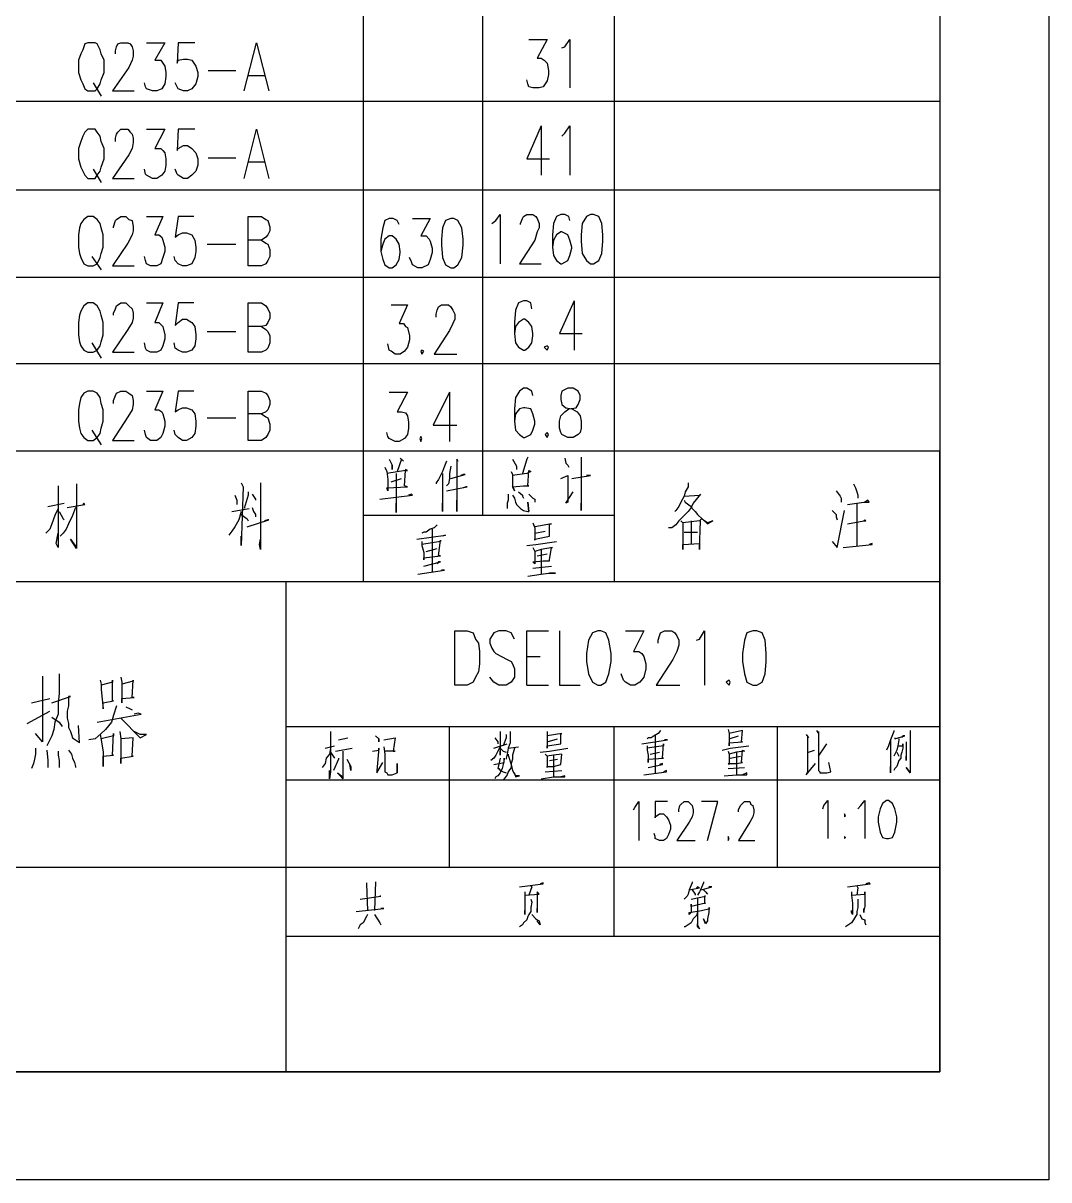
# Model space of a CAD drawing. Extents: x 0 to 400, y 0 to 283.
# Drawn here: x 336.4 to 399.8, y 0.1 to 71.5 of the extents above; entities that cross this region are included whole.
import ezdxf

# ---------------------------------------------------------------- set-up
doc = ezdxf.new("R2010")
doc.units = 0
doc.layers.get('0').update_dxf_attribs({"linetype": 'CONTINUOUS'})

msp = doc.modelspace()

# ---------------------------------------------------------------- linework, layer by layer
at = {"color": 0}
for points in [[(0.09525, 0.09525), (0.09525, 282.54325), (399.76425, 282.54325), (399.76425, 0.09525), (0.09525, 0.09525)], [(16.85925, 6.76275), (16.85925, 275.87575), (393.03325, 275.87575), (393.03325, 6.76275), (16.85925, 6.76275)], [(357.40975, 72.04075), (357.40975, 66.70675)], [(364.77575, 72.04075), (364.77575, 66.70675)], [(372.90375, 72.04075), (372.90375, 66.70675)], [(393.03325, 72.04075), (393.03325, 66.70675)], [(340.39175, 70.32625), (340.20125, 70.26275), (340.07425, 69.88175), (339.94725, 69.62775), (339.82025, 69.24675), (339.82025, 68.48475), (339.94725, 68.04025), (340.07425, 67.78625), (340.20125, 67.46875), (340.39175, 67.34175), (340.83625, 67.34175), (340.96325, 67.46875), (341.15375, 67.78625), (341.21725, 68.04025), (341.40775, 68.48475), (341.40775, 69.24675), (341.21725, 69.62775), (341.15375, 69.88175), (340.96325, 70.26275), (340.83625, 70.32625), (340.39175, 70.32625)], [(342.10625, 69.62775), (342.10625, 69.81825), (342.16975, 70.07225), (342.23325, 70.26275), (342.42375, 70.32625), (342.86825, 70.32625), (342.99525, 70.26275), (343.12225, 70.07225), (343.18575, 69.81825), (343.18575, 69.50075), (343.12225, 69.24675), (342.93175, 68.80225), (341.91575, 67.34175), (343.24925, 67.34175)], [(344.01125, 70.32625), (345.15425, 70.32625), (344.51925, 69.24675), (344.90025, 69.24675), (345.02725, 69.05625), (345.15425, 68.86575), (345.21775, 68.48475), (345.21775, 68.23075), (345.15425, 67.78625), (344.96375, 67.46875), (344.64625, 67.34175), (344.39225, 67.34175), (344.01125, 67.46875), (343.94775, 67.59575), (343.88425, 67.84975)], [(346.99575, 70.32625), (345.97975, 70.32625), (345.91625, 69.05625), (345.97975, 69.24675), (346.29725, 69.31025), (346.55125, 69.31025), (346.80525, 69.24675), (347.05925, 68.86575), (347.18625, 68.48475), (347.18625, 68.23075), (347.05925, 67.78625), (346.80525, 67.46875), (346.55125, 67.34175), (346.29725, 67.34175), (345.97975, 67.46875), (345.91625, 67.59575), (345.78925, 67.84975)], [(350.04375, 67.34175), (350.80575, 70.32625), (351.56775, 67.34175)], [(367.63325, 70.51675), (368.77625, 70.51675), (368.14125, 69.37375), (368.39525, 69.37375), (368.58575, 69.24675), (368.77625, 69.05625), (368.83975, 68.61175), (368.83975, 68.35775), (368.77625, 67.97675), (368.52225, 67.59575), (368.26825, 67.53225), (367.88725, 67.53225), (367.63325, 67.59575), (367.56975, 67.78625), (367.50625, 68.04025)], [(369.66525, 70.00875), (369.85575, 70.07225), (370.17325, 70.51675), (370.17325, 67.53225)], [(347.82125, 68.61175), (349.53575, 68.61175)], [(350.29775, 68.29425), (351.31375, 68.29425)], [(340.70925, 67.84975), (341.21725, 67.02425)], [(271.87525, 66.70675), (393.03325, 66.70675)], [(271.87525, 66.70675), (393.03325, 66.70675)], [(357.40975, 66.70675), (357.40975, 61.24575)], [(364.77575, 66.70675), (364.77575, 61.24575)], [(372.90375, 66.70675), (372.90375, 61.24575)], [(393.03325, 66.70675), (393.03325, 61.24575)], [(368.39525, 65.18275), (367.50625, 63.15075), (368.90325, 63.15075)], [(368.39525, 65.18275), (368.39525, 62.13475)], [(369.66525, 64.54775), (369.85575, 64.73825), (370.17325, 65.18275), (370.17325, 62.13475)], [(340.39175, 64.99225), (340.20125, 64.80175), (340.07425, 64.54775), (339.94725, 64.23025), (339.82025, 63.78575), (339.82025, 63.15075), (339.94725, 62.64275), (340.07425, 62.38875), (340.20125, 62.13475), (340.39175, 61.94425), (340.83625, 61.94425), (340.96325, 62.13475), (341.15375, 62.38875), (341.21725, 62.64275), (341.40775, 63.15075), (341.40775, 63.78575), (341.21725, 64.23025), (341.15375, 64.54775), (340.96325, 64.80175), (340.83625, 64.99225), (340.39175, 64.99225)], [(342.10625, 64.23025), (342.10625, 64.42075), (342.16975, 64.67475), (342.23325, 64.80175), (342.42375, 64.99225), (342.86825, 64.99225), (342.99525, 64.80175), (343.12225, 64.67475), (343.18575, 64.42075), (343.18575, 64.16675), (343.12225, 63.78575), (342.93175, 63.40475), (341.91575, 61.94425), (343.24925, 61.94425)], [(344.01125, 64.99225), (345.15425, 64.99225), (344.51925, 63.78575), (344.90025, 63.78575), (345.02725, 63.65875), (345.15425, 63.53175), (345.21775, 63.15075), (345.21775, 62.76975), (345.15425, 62.38875), (344.96375, 62.13475), (344.64625, 61.94425), (344.39225, 61.94425), (344.01125, 62.13475), (343.94775, 62.19825), (343.88425, 62.51575)], [(346.99575, 64.99225), (345.97975, 64.99225), (345.91625, 63.65875), (345.97975, 63.78575), (346.29725, 63.97625), (346.55125, 63.97625), (346.80525, 63.78575), (347.05925, 63.53175), (347.18625, 63.15075), (347.18625, 62.76975), (347.05925, 62.38875), (346.80525, 62.13475), (346.55125, 61.94425), (346.29725, 61.94425), (345.97975, 62.13475), (345.91625, 62.19825), (345.78925, 62.51575)], [(350.04375, 61.94425), (350.80575, 64.99225), (351.56775, 61.94425)], [(347.82125, 63.21425), (349.53575, 63.21425)], [(350.29775, 62.96025), (351.31375, 62.96025)], [(340.70925, 62.51575), (341.21725, 61.69025)], [(271.87525, 61.24575), (393.03325, 61.24575)], [(271.87525, 61.24575), (393.03325, 61.24575)], [(357.40975, 61.24575), (357.40975, 55.84825)], [(364.77575, 61.24575), (364.77575, 55.84825)], [(372.90375, 61.24575), (372.90375, 55.84825)], [(393.03325, 61.24575), (393.03325, 55.84825)], [(340.39175, 59.59475), (340.13775, 59.40425), (339.94725, 59.15025), (339.88375, 58.89625), (339.82025, 58.45175), (339.82025, 57.68975), (339.88375, 57.30875), (339.94725, 57.05475), (340.13775, 56.67375), (340.39175, 56.54675), (340.70925, 56.54675), (340.96325, 56.67375), (341.15375, 57.05475), (341.21725, 57.30875), (341.34425, 57.68975), (341.34425, 58.45175), (341.21725, 58.89625), (341.15375, 59.15025), (340.96325, 59.40425), (340.70925, 59.59475), (340.39175, 59.59475)], [(341.97925, 58.89625), (341.97925, 58.95975), (342.10625, 59.34075), (342.16975, 59.40425), (342.42375, 59.59475), (342.74125, 59.59475), (342.93175, 59.40425), (343.12225, 59.34075), (343.18575, 58.95975), (343.18575, 58.70575), (343.12225, 58.45175), (342.86825, 57.94375), (341.91575, 56.54675), (343.24925, 56.54675)], [(344.01125, 59.59475), (345.02725, 59.59475), (344.51925, 58.45175), (344.77325, 58.45175), (344.96375, 58.32475), (345.02725, 58.13425), (345.15425, 57.68975), (345.15425, 57.43575), (345.02725, 57.05475), (344.90025, 56.67375), (344.64625, 56.54675), (344.26525, 56.54675), (344.01125, 56.67375), (343.94775, 56.86425), (343.88425, 57.11825)], [(346.93225, 59.59475), (345.97975, 59.59475), (345.78925, 58.32475), (345.97975, 58.45175), (346.23375, 58.57875), (346.48775, 58.57875), (346.80525, 58.45175), (346.99575, 58.13425), (347.05925, 57.68975), (347.05925, 57.43575), (346.99575, 57.05475), (346.80525, 56.67375), (346.48775, 56.54675), (346.23375, 56.54675), (345.97975, 56.67375), (345.78925, 56.86425), (345.72575, 57.11825)], [(350.29775, 56.54675), (350.29775, 59.59475), (351.12325, 59.59475), (351.37725, 59.40425), (351.50425, 59.34075), (351.63125, 58.95975), (351.63125, 58.70575), (351.50425, 58.45175), (351.37725, 58.32475), (351.12325, 58.13425), (350.29775, 58.13425)], [(359.63225, 59.08675), (359.50525, 59.34075), (359.25125, 59.46775), (358.99725, 59.46775), (358.74325, 59.34075), (358.61625, 58.89625), (358.48925, 58.19775), (358.48925, 57.43575), (358.61625, 56.92775), (358.74325, 56.61025), (358.99725, 56.41975), (359.18775, 56.41975), (359.44175, 56.61025), (359.63225, 56.92775), (359.69575, 57.37225), (359.69575, 57.43575), (359.63225, 57.88025), (359.44175, 58.19775), (359.18775, 58.38825), (358.99725, 58.38825), (358.74325, 58.19775), (358.61625, 57.88025), (358.48925, 57.43575)], [(360.45775, 59.46775), (361.53725, 59.46775), (360.96575, 58.38825), (361.28325, 58.38825), (361.47375, 58.19775), (361.53725, 58.07075), (361.66425, 57.62625), (361.66425, 57.37225), (361.53725, 56.92775), (361.41025, 56.61025), (361.02925, 56.41975), (360.77525, 56.41975), (360.45775, 56.61025), (360.39425, 56.80075), (360.26725, 57.05475)], [(362.80725, 59.46775), (362.48975, 59.34075), (362.29925, 58.89625), (362.23575, 58.19775), (362.23575, 57.81675), (362.29925, 57.05475), (362.48975, 56.61025), (362.80725, 56.41975), (362.99775, 56.41975), (363.25175, 56.61025), (363.50575, 57.05475), (363.56925, 57.81675), (363.56925, 58.19775), (363.50575, 58.89625), (363.25175, 59.34075), (362.99775, 59.46775), (362.80725, 59.46775)], [(365.34725, 59.15025), (365.60125, 59.34075), (365.85525, 59.72175), (365.85525, 56.67375)], [(367.12525, 59.08675), (367.12525, 59.15025), (367.25225, 59.46775), (367.31575, 59.59475), (367.50625, 59.72175), (367.88725, 59.72175), (368.07775, 59.59475), (368.14125, 59.46775), (368.26825, 59.15025), (368.26825, 58.89625), (368.14125, 58.64225), (368.01425, 58.13425), (367.06175, 56.67375), (368.39525, 56.67375)], [(370.17325, 59.34075), (370.10975, 59.59475), (369.85575, 59.72175), (369.60175, 59.72175), (369.34775, 59.59475), (369.15725, 59.15025), (369.09375, 58.45175), (369.09375, 57.68975), (369.15725, 57.18175), (369.34775, 56.86425), (369.60175, 56.67375), (369.66525, 56.67375), (370.04625, 56.86425), (370.17325, 57.18175), (370.30025, 57.62625), (370.30025, 57.68975), (370.17325, 58.13425), (370.04625, 58.45175), (369.66525, 58.64225), (369.60175, 58.64225), (369.34775, 58.45175), (369.15725, 58.13425), (369.09375, 57.68975)], [(371.44325, 59.72175), (371.18925, 59.59475), (370.93525, 59.15025), (370.87175, 58.45175), (370.87175, 58.07075), (370.93525, 57.30875), (371.18925, 56.86425), (371.44325, 56.67375), (371.63375, 56.67375), (371.95125, 56.86425), (372.14175, 57.30875), (372.20525, 58.07075), (372.20525, 58.45175), (372.14175, 59.15025), (371.95125, 59.59475), (371.63375, 59.72175), (371.44325, 59.72175)], [(347.75775, 57.88025), (349.53575, 57.88025)], [(351.12325, 58.13425), (351.37725, 57.94375), (351.50425, 57.88025), (351.63125, 57.56275), (351.63125, 57.11825), (351.50425, 56.86425), (351.37725, 56.67375), (351.12325, 56.54675), (350.29775, 56.54675)], [(340.64575, 57.11825), (341.21725, 56.29275)], [(271.87525, 55.84825), (393.03325, 55.84825)], [(271.87525, 55.84825), (393.03325, 55.84825)], [(357.40975, 55.84825), (357.40975, 50.51425)], [(364.77575, 55.84825), (364.77575, 50.51425)], [(372.90375, 55.84825), (372.90375, 50.51425)], [(393.03325, 55.84825), (393.03325, 50.51425)], [(367.82375, 53.87975), (367.76025, 54.26075), (367.50625, 54.38775), (367.31575, 54.38775), (366.99825, 54.26075), (366.80775, 53.81625), (366.74425, 53.05425), (366.74425, 52.35575), (366.80775, 51.78425), (366.99825, 51.53025), (367.31575, 51.33975), (367.37925, 51.33975), (367.63325, 51.53025), (367.82375, 51.78425), (367.88725, 52.22875), (367.88725, 52.35575), (367.82375, 52.80025), (367.63325, 53.05425), (367.37925, 53.24475), (367.31575, 53.24475), (366.99825, 53.05425), (366.80775, 52.80025), (366.74425, 52.35575)], [(370.42725, 54.38775), (369.53825, 52.35575), (370.93525, 52.35575)], [(370.42725, 54.38775), (370.42725, 51.33975)], [(340.39175, 54.26075), (340.13775, 54.07025), (339.94725, 53.75275), (339.88375, 53.49875), (339.82025, 53.05425), (339.82025, 52.29225), (339.88375, 51.84775), (339.94725, 51.59375), (340.13775, 51.33975), (340.39175, 51.21275), (340.70925, 51.21275), (340.96325, 51.33975), (341.15375, 51.59375), (341.21725, 51.84775), (341.34425, 52.29225), (341.34425, 53.05425), (341.21725, 53.49875), (341.15375, 53.75275), (340.96325, 54.07025), (340.70925, 54.26075), (340.39175, 54.26075)], [(341.97925, 53.49875), (341.97925, 53.62575), (342.10625, 53.87975), (342.16975, 54.07025), (342.42375, 54.26075), (342.74125, 54.26075), (342.93175, 54.07025), (343.12225, 53.87975), (343.18575, 53.62575), (343.18575, 53.30825), (343.12225, 53.05425), (342.86825, 52.60975), (341.91575, 51.21275), (343.24925, 51.21275)], [(344.01125, 54.26075), (345.02725, 54.26075), (344.51925, 53.05425), (344.77325, 53.05425), (344.96375, 52.86375), (345.02725, 52.80025), (345.15425, 52.29225), (345.15425, 52.03825), (345.02725, 51.59375), (344.90025, 51.33975), (344.64625, 51.21275), (344.26525, 51.21275), (344.01125, 51.33975), (343.94775, 51.46675), (343.88425, 51.78425)], [(346.93225, 54.26075), (345.97975, 54.26075), (345.78925, 52.86375), (345.97975, 53.05425), (346.23375, 53.24475), (346.48775, 53.24475), (346.80525, 53.05425), (346.99575, 52.80025), (347.05925, 52.29225), (347.05925, 52.03825), (346.99575, 51.59375), (346.80525, 51.33975), (346.48775, 51.21275), (346.23375, 51.21275), (345.97975, 51.33975), (345.78925, 51.46675), (345.72575, 51.78425)], [(350.29775, 51.21275), (350.29775, 54.26075), (351.12325, 54.26075), (351.37725, 54.07025), (351.50425, 53.87975), (351.63125, 53.62575), (351.63125, 53.30825), (351.50425, 53.05425), (351.37725, 52.86375), (351.12325, 52.80025), (350.29775, 52.80025)], [(359.12425, 54.13375), (360.14025, 54.13375), (359.63225, 52.99075), (359.88625, 52.99075), (360.01325, 52.80025), (360.14025, 52.73675), (360.26725, 52.22875), (360.26725, 51.97475), (360.14025, 51.53025), (359.94975, 51.27625), (359.69575, 51.08575), (359.37825, 51.08575), (359.12425, 51.27625), (358.99725, 51.33975), (358.93375, 51.72075)], [(361.91825, 53.37175), (361.91825, 53.56225), (361.98175, 53.81625), (362.04525, 54.00675), (362.23575, 54.13375), (362.68025, 54.13375), (362.80725, 54.00675), (362.93425, 53.81625), (363.06125, 53.56225), (363.06125, 53.24475), (362.93425, 52.99075), (362.74375, 52.54625), (361.79125, 51.08575), (363.18825, 51.08575)], [(347.75775, 52.48275), (349.53575, 52.48275)], [(351.12325, 52.80025), (351.37725, 52.60975), (351.50425, 52.48275), (351.63125, 52.22875), (351.63125, 51.78425), (351.50425, 51.46675), (351.37725, 51.33975), (351.12325, 51.21275), (350.29775, 51.21275)], [(340.64575, 51.78425), (341.21725, 50.83175)], [(368.77625, 51.59375), (368.58575, 51.53025), (368.77625, 51.33975), (368.83975, 51.53025), (368.77625, 51.59375)], [(361.02925, 51.33975), (360.96575, 51.27625), (361.02925, 51.08575), (361.15625, 51.27625), (361.02925, 51.33975)], [(271.87525, 50.51425), (393.03325, 50.51425)], [(271.87525, 50.51425), (393.03325, 50.51425)], [(357.40975, 50.51425), (357.40975, 45.11675)], [(364.77575, 50.51425), (364.77575, 45.11675)], [(372.90375, 50.51425), (372.90375, 45.11675)], [(393.03325, 50.51425), (393.03325, 45.11675)], [(340.39175, 48.79975), (340.13775, 48.67275), (339.94725, 48.41875), (339.88375, 48.03775), (339.82025, 47.65675), (339.82025, 46.95825), (339.88375, 46.51375), (339.94725, 46.19625), (340.13775, 45.94225), (340.39175, 45.75175), (340.70925, 45.75175), (340.96325, 45.94225), (341.15375, 46.19625), (341.21725, 46.51375), (341.34425, 46.95825), (341.34425, 47.65675), (341.21725, 48.03775), (341.15375, 48.41875), (340.96325, 48.67275), (340.70925, 48.79975), (340.39175, 48.79975)], [(341.97925, 48.03775), (341.97925, 48.22825), (342.10625, 48.54575), (342.16975, 48.67275), (342.42375, 48.79975), (342.74125, 48.79975), (342.93175, 48.67275), (343.12225, 48.54575), (343.18575, 48.22825), (343.18575, 47.97425), (343.12225, 47.65675), (342.86825, 47.21225), (341.91575, 45.75175), (343.24925, 45.75175)], [(344.01125, 48.79975), (345.02725, 48.79975), (344.51925, 47.65675), (344.77325, 47.65675), (344.96375, 47.52975), (345.02725, 47.40275), (345.15425, 46.95825), (345.15425, 46.64075), (345.02725, 46.19625), (344.90025, 45.94225), (344.64625, 45.75175), (344.26525, 45.75175), (344.01125, 45.94225), (343.94775, 46.13275), (343.88425, 46.38675)], [(346.93225, 48.79975), (345.97975, 48.79975), (345.78925, 47.52975), (345.97975, 47.65675), (346.23375, 47.78375), (346.48775, 47.78375), (346.80525, 47.65675), (346.99575, 47.40275), (347.05925, 46.95825), (347.05925, 46.64075), (346.99575, 46.19625), (346.80525, 45.94225), (346.48775, 45.75175), (346.23375, 45.75175), (345.97975, 45.94225), (345.78925, 46.13275), (345.72575, 46.38675)], [(350.29775, 45.75175), (350.29775, 48.79975), (351.12325, 48.79975), (351.37725, 48.67275), (351.50425, 48.54575), (351.63125, 48.22825), (351.63125, 47.97425), (351.50425, 47.65675), (351.37725, 47.52975), (351.12325, 47.40275), (350.29775, 47.40275)], [(358.99725, 48.73625), (360.14025, 48.73625), (359.50525, 47.52975), (359.75925, 47.52975), (360.01325, 47.46625), (360.14025, 47.27575), (360.20375, 46.89475), (360.20375, 46.51375), (360.14025, 46.13275), (359.94975, 45.87875), (359.63225, 45.68825), (359.37825, 45.68825), (358.99725, 45.87875), (358.93375, 46.00575), (358.87025, 46.25975)], [(362.74375, 48.73625), (361.72775, 46.70425), (363.18825, 46.70425)], [(362.74375, 48.73625), (362.74375, 45.68825)], [(367.88725, 48.54575), (367.82375, 48.79975), (367.50625, 48.99025), (367.31575, 48.99025), (367.06175, 48.79975), (366.80775, 48.41875), (366.74425, 47.72025), (366.74425, 46.95825), (366.80775, 46.38675), (367.06175, 46.13275), (367.31575, 45.94225), (367.37925, 45.94225), (367.76025, 46.13275), (367.88725, 46.38675), (368.01425, 46.76775), (368.01425, 46.95825), (367.88725, 47.40275), (367.76025, 47.72025), (367.37925, 47.78375), (367.31575, 47.78375), (367.06175, 47.72025), (366.80775, 47.40275), (366.74425, 46.95825)], [(370.04625, 48.99025), (369.66525, 48.79975), (369.60175, 48.54575), (369.60175, 48.29175), (369.66525, 47.97425), (369.91925, 47.78375), (370.30025, 47.72025), (370.61775, 47.52975), (370.80825, 47.27575), (370.87175, 46.95825), (370.87175, 46.51375), (370.80825, 46.25975), (370.68125, 46.13275), (370.36375, 45.94225), (370.04625, 45.94225), (369.66525, 46.13275), (369.60175, 46.25975), (369.53825, 46.51375), (369.53825, 46.95825), (369.60175, 47.27575), (369.85575, 47.52975), (370.10975, 47.72025), (370.55425, 47.78375), (370.68125, 47.97425), (370.80825, 48.29175), (370.80825, 48.54575), (370.68125, 48.79975), (370.36375, 48.99025), (370.04625, 48.99025)], [(347.75775, 47.14875), (349.53575, 47.14875)], [(351.12325, 47.40275), (351.37725, 47.21225), (351.50425, 47.14875), (351.63125, 46.76775), (351.63125, 46.38675), (351.50425, 46.13275), (351.37725, 45.94225), (351.12325, 45.75175), (350.29775, 45.75175)], [(340.64575, 46.38675), (341.21725, 45.49775)], [(360.96575, 46.00575), (360.90225, 45.87875), (360.96575, 45.68825), (361.02925, 45.87875), (360.96575, 46.00575)], [(368.77625, 46.25975), (368.64925, 46.13275), (368.77625, 45.94225), (368.83975, 46.13275), (368.77625, 46.25975)], [(271.87525, 45.11675), (393.03325, 45.11675)], [(271.87525, 45.11675), (393.03325, 45.11675)], [(357.40975, 45.11675), (357.40975, 37.05225)], [(364.77575, 45.11675), (364.77575, 41.11625)], [(372.90375, 45.11675), (372.90375, 37.05225)], [(393.03325, 37.05225), (393.03325, 45.11675)], [(358.99725, 44.60875), (359.18775, 44.22775), (359.18775, 43.97375), (359.18775, 44.22775)], [(359.69575, 44.67225), (359.88625, 44.48175), (359.75925, 44.60875), (359.50525, 43.84675)], [(362.55325, 44.48175), (362.42625, 44.16425), (362.29925, 43.84675), (362.17225, 43.59275), (362.04525, 43.33875), (361.91825, 43.14825), (361.91825, 43.08475)], [(363.18825, 44.60875), (363.25175, 44.48175), (363.18825, 44.60875), (363.18825, 41.37025), (363.18825, 41.62425), (363.18825, 42.06875)], [(366.61725, 44.60875), (366.87125, 44.16425), (366.87125, 43.97375)], [(367.56975, 44.73575), (367.50625, 44.60875), (367.25225, 43.71975)], [(369.85575, 44.67225), (369.91925, 44.35475), (370.04625, 44.22775), (370.10975, 44.10075)], [(370.87175, 44.73575), (370.87175, 41.43375), (370.87175, 41.62425), (370.87175, 41.87825)], [(358.74325, 44.10075), (358.87025, 43.84675), (358.93375, 43.33875), (358.93375, 42.64025), (358.87025, 42.83075), (360.14025, 42.89425), (359.94975, 42.95775), (360.01325, 43.91025), (360.14025, 43.91025), (360.01325, 43.97375), (360.01325, 43.91025), (358.87025, 43.71975)], [(359.44175, 43.71975), (359.44175, 41.30675), (359.44175, 41.43375), (359.44175, 41.87825)], [(362.29925, 43.71975), (362.29925, 41.37025), (362.29925, 41.56075), (362.29925, 41.87825)], [(362.80725, 44.16425), (362.74375, 43.71975), (362.74375, 43.40225), (362.68025, 43.08475), (362.55325, 42.95775)], [(362.80725, 43.40225), (363.69625, 43.65625), (363.56925, 43.65625), (363.44225, 43.59275)], [(366.55375, 43.84675), (366.61725, 43.65625), (366.61725, 42.95775), (366.74425, 42.64025), (366.61725, 42.89425), (367.31575, 42.95775), (367.63325, 42.95775), (367.56975, 42.95775), (367.63325, 43.91025), (367.76025, 43.84675), (367.50625, 43.71975), (366.61725, 43.59275)], [(369.60175, 43.40225), (370.04625, 43.59275), (370.04625, 41.94175), (369.91925, 41.87825), (370.36375, 42.57675)], [(370.30025, 43.40225), (371.44325, 43.59275), (371.18925, 43.59275)], [(338.55025, 42.95775), (338.55025, 39.14775), (338.42325, 39.40175), (338.55025, 40.03675)], [(339.69325, 43.08475), (339.69325, 39.08425), (339.31225, 39.65575), (339.69325, 39.14775)], [(349.85325, 43.14825), (349.98025, 42.89425), (349.85325, 39.27475), (349.85325, 39.84625)], [(351.05975, 43.14825), (351.05975, 39.02075), (350.99625, 39.33825), (351.05975, 39.65575)], [(359.12425, 43.21175), (359.75925, 43.40225)], [(362.55325, 42.64025), (363.82325, 42.89425), (363.75975, 42.89425), (363.56925, 42.83075)], [(377.47575, 43.14825), (377.47575, 42.89425), (377.28525, 42.57675), (377.22175, 42.32275), (377.03125, 41.94175), (376.90425, 41.68775), (376.71375, 41.43375), (376.65025, 41.37025)], [(387.69925, 43.08475), (387.82625, 42.83075), (387.88975, 42.57675), (387.95325, 42.38625), (387.95325, 42.19575)], [(349.47225, 42.38625), (349.59925, 42.06875), (349.59925, 41.81475)], [(350.29775, 42.57675), (350.29775, 42.38625), (350.04375, 41.56075)], [(350.55175, 42.44975), (350.74225, 42.13225), (350.74225, 42.06875)], [(358.42575, 42.13225), (360.45775, 42.38625), (360.39425, 42.44975), (360.20375, 42.38625)], [(366.36325, 42.44975), (366.36325, 42.06875), (366.29975, 41.87825), (366.29975, 41.56075)], [(366.61725, 42.38625), (366.74425, 42.19575), (366.80775, 41.94175), (366.87125, 41.81475), (367.06175, 41.62425), (367.12525, 41.56075), (367.31575, 41.43375), (367.56975, 41.37025), (367.63325, 41.37025), (367.56975, 41.94175), (367.63325, 41.37025)], [(366.99825, 42.57675), (367.25225, 42.38625), (367.25225, 42.32275), (367.31575, 42.19575)], [(367.63325, 42.44975), (367.88725, 42.19575), (368.01425, 42.13225), (368.01425, 41.94175)], [(377.22175, 42.32275), (378.17425, 42.38625), (378.23775, 42.44975), (377.79325, 41.87825), (377.66625, 41.62425), (377.47575, 41.37025), (377.41225, 41.30675), (377.15825, 41.05275), (376.90425, 40.79875), (376.71375, 40.54475), (376.45975, 40.35425), (376.26925, 40.35425)], [(386.61975, 42.64025), (386.87375, 42.32275), (386.93725, 42.19575), (386.93725, 41.94175)], [(338.55025, 41.56075), (338.35975, 41.11625), (338.16925, 40.60825), (338.04225, 40.29075), (337.78825, 40.03675)], [(337.91525, 41.68775), (338.93125, 41.87825)], [(339.62975, 41.62425), (339.43925, 41.11625), (339.18525, 40.60825), (339.05825, 40.29075), (338.86775, 40.03675), (338.67725, 39.84625)], [(339.12175, 41.62425), (340.20125, 41.81475), (340.13775, 41.87825), (340.07425, 41.81475)], [(349.28175, 41.37025), (350.36125, 41.56075)], [(350.55175, 41.62425), (350.61525, 41.37025), (350.74225, 41.17975), (350.74225, 41.05275)], [(377.22175, 42.06875), (377.28525, 41.94175), (377.66625, 41.68775), (377.72975, 41.56075), (377.92025, 41.37025), (378.04725, 41.17975), (378.68225, 40.60825), (378.99975, 40.79875), (378.68225, 40.67175), (378.30125, 40.92575), (378.17425, 40.79875), (377.15825, 40.67175), (377.03125, 40.79875), (377.15825, 40.67175), (377.15825, 39.02075), (377.15825, 39.27475), (377.15825, 39.33825), (378.17425, 39.40175), (378.17425, 39.02075), (378.23775, 40.79875)], [(386.36575, 41.43375), (386.42925, 41.37025), (386.61975, 41.17975), (386.61975, 41.05275), (386.68325, 40.86225)], [(386.36575, 39.52875), (386.68325, 39.14775), (387.12775, 41.43375)], [(387.31825, 41.81475), (388.33425, 41.94175), (388.65175, 41.94175), (388.58825, 42.06875), (388.39775, 41.94175)], [(387.88975, 41.87825), (387.88975, 39.27475)], [(338.61375, 41.37025), (338.86775, 40.92575), (338.93125, 40.86225)], [(349.85325, 41.37025), (349.72625, 40.86225), (349.47225, 40.41775), (349.28175, 40.16375), (349.09125, 39.90975)], [(349.85325, 41.17975), (350.23425, 40.92575), (350.29775, 40.79875)], [(350.23425, 40.41775), (351.56775, 40.86225), (351.50425, 40.86225), (351.31375, 40.79875)], [(372.90375, 41.11625), (357.40975, 41.11625)], [(377.66625, 40.79875), (377.66625, 39.40175)], [(387.31825, 40.60825), (388.33425, 40.79875), (388.46125, 40.79875), (388.39775, 40.86225), (388.33425, 40.79875)], [(361.98175, 40.54475), (361.79125, 40.35425), (361.53725, 40.29075), (361.28325, 40.10025), (361.15625, 40.10025), (361.02925, 40.03675)], [(361.66425, 40.29075), (361.66425, 37.62375)], [(367.88725, 40.67175), (368.01425, 40.35425), (368.01425, 39.59225), (368.01425, 39.65575), (368.90325, 39.84625), (368.90325, 40.60825), (369.03025, 40.60825), (368.01425, 40.41775)], [(368.01425, 40.03675), (368.64925, 40.16375)], [(377.22175, 40.10025), (378.04725, 40.10025)], [(360.71175, 39.65575), (362.48975, 39.90975), (362.29925, 39.84625)], [(361.02925, 39.52875), (361.02925, 39.27475), (361.15625, 38.83025), (361.15625, 38.38575), (361.15625, 38.51275), (362.17225, 38.63975), (362.04525, 38.63975), (362.17225, 39.59225), (362.17225, 39.52875), (361.02925, 39.33825)], [(367.50625, 39.27475), (368.07775, 39.33825), (369.34775, 39.52875)], [(387.06425, 39.14775), (388.84225, 39.33825), (388.84225, 39.40175), (388.65175, 39.33825)], [(361.28325, 38.89375), (361.98175, 39.08425)], [(367.88725, 39.14775), (368.01425, 38.89375), (368.01425, 38.13175), (367.88725, 38.25875), (368.52225, 38.32225), (368.90325, 38.32225), (368.90325, 38.38575), (369.03025, 39.14775), (369.09375, 39.14775), (368.39525, 39.02075), (368.01425, 38.89375)], [(368.14125, 38.63975), (368.77625, 38.76675)], [(368.39525, 39.02075), (368.39525, 37.49675)], [(361.15625, 38.00475), (362.17225, 38.25875), (362.04525, 38.25875), (361.98175, 38.13175)], [(367.88725, 37.87775), (369.03025, 38.00475)], [(360.77525, 37.49675), (362.42625, 37.75075), (362.23575, 37.75075)], [(367.56975, 37.36975), (368.39525, 37.49675), (368.83975, 37.56025), (369.28425, 37.56025), (369.15725, 37.56025), (368.90325, 37.56025)], [(271.87525, 6.76275), (271.87525, 37.05225), (271.87525, 6.76275), (393.03325, 6.76275)], [(271.87525, 37.05225), (393.03325, 37.05225)], [(352.64725, 6.76275), (352.64725, 37.05225)], [(393.03325, 6.76275), (393.03325, 37.05225)], [(363.06125, 30.63875), (363.06125, 34.00425), (363.82325, 34.00425), (364.20425, 33.87725), (364.33125, 33.49625), (364.52175, 33.24225), (364.58525, 32.73425), (364.58525, 31.97225), (364.52175, 31.46425), (364.33125, 31.14675), (364.20425, 30.82925), (363.82325, 30.63875), (363.06125, 30.63875)], [(366.74425, 33.49625), (366.55375, 33.87725), (366.23625, 34.00425), (365.79175, 34.00425), (365.47425, 33.87725), (365.22025, 33.49625), (365.22025, 33.24225), (365.34725, 32.92475), (365.47425, 32.73425), (365.60125, 32.60725), (366.29975, 32.22625), (366.55375, 32.09925), (366.61725, 31.97225), (366.74425, 31.65475), (366.74425, 31.14675), (366.55375, 30.82925), (366.23625, 30.63875), (365.79175, 30.63875), (365.47425, 30.82925), (365.22025, 31.14675)], [(367.50625, 30.63875), (367.50625, 34.00425), (368.83975, 34.00425)], [(369.53825, 34.00425), (369.53825, 30.63875), (370.80825, 30.63875)], [(371.88775, 34.00425), (371.57025, 33.87725), (371.31625, 33.43275), (371.18925, 32.60725), (371.18925, 32.09925), (371.31625, 31.33725), (371.57025, 30.82925), (371.88775, 30.63875), (372.07825, 30.63875), (372.39575, 30.82925), (372.58625, 31.33725), (372.71325, 32.09925), (372.71325, 32.60725), (372.58625, 33.43275), (372.39575, 33.87725), (372.07825, 34.00425), (371.88775, 34.00425)], [(373.60225, 34.00425), (374.74525, 34.00425), (374.11025, 32.73425), (374.42775, 32.73425), (374.61825, 32.60725), (374.74525, 32.41675), (374.87225, 31.97225), (374.87225, 31.65475), (374.74525, 31.14675), (374.49125, 30.82925), (374.17375, 30.63875), (373.91975, 30.63875), (373.60225, 30.82925), (373.47525, 30.95625), (373.34825, 31.33725)], [(375.63425, 33.24225), (375.63425, 33.43275), (375.69775, 33.68675), (375.76125, 33.87725), (376.01525, 34.00425), (376.45975, 34.00425), (376.65025, 33.87725), (376.77725, 33.68675), (376.90425, 33.43275), (376.90425, 33.11525), (376.77725, 32.73425), (376.52325, 32.22625), (375.50725, 30.63875), (376.96775, 30.63875)], [(377.98375, 33.43275), (378.17425, 33.49625), (378.49175, 34.00425), (378.49175, 30.63875)], [(381.47625, 34.00425), (381.09525, 33.87725), (380.96825, 33.43275), (380.84125, 32.60725), (380.84125, 32.09925), (380.96825, 31.33725), (381.09525, 30.82925), (381.47625, 30.63875), (381.73025, 30.63875), (382.04775, 30.82925), (382.23825, 31.33725), (382.30175, 32.09925), (382.30175, 32.60725), (382.23825, 33.43275), (382.04775, 33.87725), (381.73025, 34.00425), (381.47625, 34.00425)], [(367.50625, 32.41675), (368.33175, 32.41675)], [(337.59775, 31.21025), (337.59775, 27.14625), (337.15325, 27.65425)], [(338.61375, 31.33725), (338.61375, 30.13075), (338.55025, 29.55925), (338.55025, 28.86075), (338.35975, 28.35275), (338.29625, 27.90825), (338.16925, 27.52725), (338.04225, 27.27325), (337.85175, 26.89225)], [(341.15375, 30.95625), (341.21725, 30.70225), (341.21725, 30.38475), (341.34425, 29.17825), (341.34425, 29.55925), (341.97925, 29.68625), (341.91575, 29.68625), (341.91575, 30.95625), (341.91575, 30.82925), (341.21725, 30.63875)], [(342.42375, 31.14675), (342.48725, 30.82925), (342.48725, 29.55925), (342.48725, 29.81325), (343.24925, 29.87675), (343.12225, 29.87675), (343.18575, 30.95625), (343.18575, 30.89275), (342.48725, 30.70225)], [(380.01575, 30.95625), (379.82525, 30.82925), (380.01575, 30.63875), (380.07925, 30.82925), (380.01575, 30.95625)], [(367.50625, 30.63875), (368.83975, 30.63875)], [(336.89925, 29.55925), (338.04225, 29.81325)], [(338.16925, 29.55925), (339.31225, 29.94025), (339.18525, 29.94025), (339.18525, 29.68625), (339.18525, 29.36875), (339.12175, 29.05125), (339.12175, 28.60675), (339.18525, 28.28925), (339.18525, 28.03525), (339.31225, 27.78125), (339.37575, 27.59075), (339.43925, 27.40025), (339.62975, 27.27325), (339.82025, 27.14625), (339.88375, 27.08275), (339.82025, 28.16225)], [(342.16975, 29.36875), (341.97925, 28.79725), (341.85225, 28.35275), (341.47125, 27.90825), (341.21725, 27.65425), (340.83625, 27.33675), (340.45525, 27.27325)], [(342.74125, 29.30525), (342.99525, 29.17825), (343.12225, 29.11475)], [(336.64525, 28.28925), (338.04225, 29.05125)], [(338.16925, 28.67025), (338.61375, 28.35275), (338.80425, 28.09875)], [(340.96325, 28.35275), (343.69375, 28.86075), (343.50325, 28.92425), (343.24925, 28.86075)], [(342.42375, 28.60675), (343.63025, 27.40025), (344.01125, 27.59075), (343.63025, 27.59075), (343.24925, 27.78125)], [(352.64725, 28.09875), (393.03325, 28.09875)], [(362.74375, 19.39925), (362.74375, 28.09875)], [(372.90375, 15.14475), (372.90375, 28.09875)], [(379.95225, 27.90825), (380.01575, 27.65425), (380.01575, 26.89225), (380.01575, 27.08275), (380.84125, 27.14625), (380.77775, 27.14625), (380.84125, 27.84475), (380.01575, 27.65425)], [(383.00025, 19.39925), (383.00025, 28.09875)], [(341.15375, 27.59075), (341.21725, 27.27325), (341.34425, 26.51125), (341.34425, 25.62225), (341.34425, 26.25725), (341.97925, 26.32075), (341.91575, 26.32075), (341.97925, 27.65425), (341.97925, 27.52725), (341.21725, 27.33675)], [(342.36025, 27.78125), (342.42375, 27.33675), (342.42375, 25.81275), (342.42375, 26.13025), (343.18575, 26.25725), (343.12225, 26.25725), (343.18575, 27.40025), (342.42375, 27.33675)], [(355.37775, 27.78125), (355.37775, 25.30475), (355.31425, 24.86025), (355.31425, 25.36825)], [(355.88575, 27.27325), (356.45725, 27.40025)], [(358.17175, 27.52725), (358.36225, 27.33675), (358.36225, 27.14625), (358.36225, 27.33675)], [(358.67975, 27.27325), (359.37825, 27.40025), (359.25125, 26.57475), (359.37825, 26.57475), (358.74325, 26.57475)], [(365.53775, 27.40025), (365.72825, 27.14625), (365.72825, 27.01925)], [(365.85525, 27.78125), (365.85525, 26.32075), (365.85525, 26.38425), (365.85525, 26.57475)], [(366.23625, 27.59075), (366.23625, 27.40025), (366.04575, 26.89225)], [(366.49025, 27.78125), (366.49025, 27.08275), (366.36325, 26.76525), (366.29975, 26.38425), (366.23625, 26.13025), (366.23625, 26.06675)], [(368.77625, 27.78125), (368.77625, 26.76525), (368.77625, 26.89225), (369.60175, 27.01925), (369.60175, 27.65425), (369.66525, 27.65425), (368.77625, 27.52725)], [(368.77625, 27.14625), (369.41125, 27.33675)], [(374.61825, 27.01925), (376.20575, 27.27325), (376.01525, 27.27325)], [(375.76125, 27.84475), (375.63425, 27.65425), (375.38025, 27.52725), (375.18975, 27.40025), (374.99925, 27.40025), (374.93575, 27.33675)], [(375.44375, 27.59075), (375.44375, 25.24125)], [(380.01575, 27.33675), (380.58725, 27.52725)], [(384.77825, 27.59075), (384.90525, 27.40025), (384.84175, 27.52725), (384.84175, 25.30475), (384.77825, 25.11425), (385.34975, 25.81275)], [(385.41325, 27.84475), (385.54025, 27.65425), (385.54025, 27.78125), (385.54025, 27.27325), (385.54025, 25.36825), (385.60375, 25.30475), (385.60375, 25.24125), (385.79425, 25.24125), (386.04825, 25.24125), (386.30225, 25.30475), (386.17525, 25.87625)], [(390.17575, 27.84475), (390.17575, 27.78125), (389.98525, 27.27325), (389.85825, 26.89225), (389.73125, 26.63825)], [(389.98525, 27.27325), (389.98525, 25.24125), (389.98525, 25.36825), (389.98525, 25.62225)], [(390.49325, 27.33675), (390.49325, 27.27325), (390.42975, 26.89225), (390.36625, 26.63825), (390.23925, 26.38425), (390.17575, 26.25725)], [(390.23925, 27.40025), (390.23925, 27.33675), (390.87425, 27.52725), (390.74725, 27.52725), (390.68375, 27.40025)], [(391.19175, 27.84475), (391.19175, 25.24125), (390.93775, 25.55875), (391.19175, 25.24125), (391.19175, 25.30475)], [(390.93775, 27.14625), (390.93775, 26.00325), (390.93775, 26.13025), (390.93775, 26.25725)], [(337.15325, 26.76525), (337.15325, 26.38425), (337.08975, 26.06675), (337.02625, 25.81275), (336.89925, 25.49525)], [(337.85175, 26.63825), (337.91525, 26.00325), (337.91525, 25.55875)], [(338.55025, 26.57475), (338.55025, 26.32075), (338.61375, 26.00325), (338.61375, 25.55875)], [(339.18525, 26.63825), (339.37575, 26.38425), (339.43925, 26.13025), (339.56625, 25.87625), (339.62975, 25.62225), (339.62975, 25.55875)], [(355.37775, 26.76525), (355.31425, 26.38425), (355.12375, 26.13025), (355.06025, 25.81275), (354.86975, 25.55875)], [(355.06025, 26.76525), (355.63175, 26.89225)], [(355.37775, 26.51125), (355.63175, 26.13025)], [(355.69525, 26.57475), (356.71125, 26.76525)], [(356.13975, 26.57475), (356.13975, 24.86025), (355.82225, 25.24125), (356.13975, 24.98725)], [(357.98125, 26.57475), (358.36225, 26.63825), (358.36225, 26.76525), (358.23525, 25.36825), (358.23525, 25.24125), (358.61625, 25.87625)], [(358.67975, 26.82875), (358.74325, 26.38425), (358.74325, 25.30475), (358.87025, 25.24125), (358.93375, 25.11425), (359.18775, 25.11425), (359.50525, 25.24125), (359.50525, 25.81275), (359.50525, 25.24125)], [(365.85525, 26.82875), (365.72825, 26.57475), (365.60125, 26.32075), (365.47425, 26.13025), (365.28375, 26.00325)], [(365.47425, 26.76525), (366.29975, 27.01925)], [(365.85525, 26.76525), (366.04575, 26.57475), (366.23625, 26.51125)], [(366.74425, 26.76525), (366.61725, 26.32075), (366.61725, 26.06675), (366.55375, 25.81275), (366.55375, 25.55875), (366.36325, 25.30475), (366.29975, 25.11425), (366.10925, 24.86025), (366.04575, 24.79675)], [(366.36325, 26.76525), (366.99825, 26.82875)], [(368.33175, 26.51125), (368.90325, 26.57475), (370.04625, 26.76525)], [(374.93575, 26.89225), (374.93575, 26.63825), (374.99925, 26.32075), (374.99925, 25.87625), (374.99925, 26.06675), (375.95175, 26.13025), (375.88825, 26.13025), (375.95175, 27.01925), (375.95175, 26.89225), (374.93575, 26.76525)], [(375.12625, 26.38425), (375.69775, 26.51125)], [(379.57125, 26.63825), (380.07925, 26.76525), (381.22225, 26.89225)], [(379.95225, 26.57475), (380.01575, 26.38425), (380.01575, 25.74925), (379.95225, 25.81275), (380.46025, 25.81275), (380.84125, 25.87625), (380.77775, 25.87625), (380.84125, 26.63825), (380.96825, 26.57475), (380.46025, 26.51125), (380.01575, 26.38425)], [(380.46025, 26.51125), (380.46025, 25.11425)], [(384.90525, 26.51125), (385.28625, 26.63825)], [(385.54025, 26.25725), (385.92125, 26.82875), (386.04825, 27.01925)], [(390.49325, 26.89225), (390.74725, 26.89225), (390.74725, 27.01925), (390.74725, 26.76525), (390.68375, 26.51125), (390.62025, 26.32075), (390.62025, 26.13025), (390.49325, 26.00325), (390.42975, 25.81275), (390.36625, 25.62225), (390.23925, 25.49525), (390.17575, 25.36825)], [(390.36625, 26.51125), (390.42975, 26.38425), (390.49325, 26.25725)], [(355.88575, 26.13025), (355.88575, 26.06675), (355.56825, 25.36825)], [(356.39375, 26.06675), (356.64775, 25.62225), (356.64775, 25.36825), (356.58425, 25.74925)], [(365.47425, 25.74925), (366.10925, 25.87625), (366.10925, 26.13025), (366.10925, 26.06675), (366.04575, 25.74925), (365.98225, 25.49525), (365.85525, 25.24125), (365.72825, 25.05075), (365.60125, 24.98725), (365.53775, 24.86025)], [(365.85525, 26.13025), (365.72825, 25.49525), (365.79175, 25.49525), (365.85525, 25.36825), (366.04575, 25.30475), (366.23625, 25.24125)], [(366.36325, 26.38425), (366.36325, 26.32075), (366.55375, 25.74925), (366.61725, 25.36825), (366.80775, 25.05075), (366.80775, 24.98725), (367.06175, 25.05075), (366.80775, 25.05075), (366.74425, 25.24125)], [(368.64925, 26.38425), (368.77625, 26.25725), (368.77625, 25.55875), (368.77625, 25.62225), (369.15725, 25.62225), (369.60175, 25.74925), (369.66525, 26.38425), (369.15725, 26.32075), (368.77625, 26.25725)], [(368.90325, 26.00325), (369.41125, 26.06675)], [(369.15725, 26.32075), (369.15725, 24.98725)], [(374.99925, 25.55875), (375.88825, 25.74925), (375.88825, 25.81275), (375.69775, 25.74925)], [(380.07925, 26.13025), (380.71425, 26.25725)], [(368.39525, 24.86025), (369.15725, 24.98725), (369.85575, 24.98725), (369.85575, 25.05075), (369.60175, 24.98725)], [(368.64925, 25.30475), (369.66525, 25.36825)], [(374.74525, 25.11425), (376.14225, 25.30475), (376.14225, 25.36825), (375.95175, 25.30475)], [(379.69825, 25.05075), (380.46025, 25.11425), (381.09525, 25.11425), (381.09525, 25.24125), (380.84125, 25.11425)], [(379.95225, 25.49525), (380.96825, 25.55875)], [(352.64725, 24.79675), (393.03325, 24.79675)], [(374.11025, 22.95525), (374.17375, 23.08225), (374.42775, 23.46325), (374.42775, 21.05025)], [(376.20575, 23.46325), (375.44375, 23.46325), (375.44375, 22.44725), (375.44375, 22.51075), (375.69775, 22.70125), (375.95175, 22.70125), (376.14225, 22.51075), (376.26925, 22.32025), (376.39625, 22.00275), (376.39625, 21.74875), (376.26925, 21.43125), (376.14225, 21.17725), (375.95175, 21.05025), (375.69775, 21.05025), (375.44375, 21.17725), (375.44375, 21.30425), (375.38025, 21.49475)], [(376.90425, 22.82825), (376.90425, 22.95525), (376.96775, 23.20925), (377.03125, 23.27275), (377.22175, 23.46325), (377.47575, 23.46325), (377.66625, 23.27275), (377.72975, 23.20925), (377.79325, 22.95525), (377.79325, 22.76475), (377.72975, 22.51075), (377.53925, 22.19325), (376.77725, 21.05025), (377.92025, 21.05025)], [(378.68225, 21.05025), (379.31725, 23.46325), (378.30125, 23.46325)], [(380.58725, 22.82825), (380.58725, 22.95525), (380.71425, 23.20925), (380.77775, 23.27275), (380.96825, 23.46325), (381.28575, 23.46325), (381.34925, 23.27275), (381.47625, 23.20925), (381.53975, 22.95525), (381.53975, 22.76475), (381.47625, 22.51075), (381.28575, 22.19325), (380.58725, 21.05025), (381.60325, 21.05025)], [(385.79425, 23.01875), (385.85775, 23.20925), (386.11175, 23.52675), (386.11175, 21.17725)], [(387.95325, 23.01875), (388.14375, 23.20925), (388.39775, 23.52675), (388.39775, 21.17725)], [(389.73125, 23.52675), (389.47725, 23.33625), (389.35025, 23.01875), (389.22325, 22.51075), (389.22325, 22.19325), (389.35025, 21.55825), (389.47725, 21.24075), (389.73125, 21.17725), (389.85825, 21.17725), (390.11225, 21.24075), (390.23925, 21.55825), (390.36625, 22.19325), (390.36625, 22.51075), (390.23925, 23.01875), (390.11225, 23.33625), (389.85825, 23.52675), (389.73125, 23.52675)], [(387.12775, 22.70125), (387.12775, 22.51075), (387.19125, 22.57425), (387.12775, 22.70125)], [(379.95225, 21.30425), (379.95225, 21.05025), (380.01575, 21.17725), (379.95225, 21.30425)], [(387.12775, 21.30425), (387.12775, 21.17725), (387.19125, 21.24075), (387.12775, 21.30425)], [(312.26125, 19.39925), (352.64725, 19.39925)], [(352.64725, 19.39925), (393.03325, 19.39925)], [(357.60025, 18.44675), (357.60025, 18.38325), (357.66375, 16.73225)], [(358.17175, 18.51025), (358.10825, 16.73225)], [(367.06175, 18.19275), (368.52225, 18.38325), (368.52225, 18.44675), (368.33175, 18.38325)], [(367.37925, 17.87525), (367.37925, 16.47825), (367.37925, 16.60525), (367.37925, 16.73225)], [(367.37925, 17.68475), (368.26825, 17.74825), (368.14125, 17.87525), (368.14125, 16.60525), (368.14125, 16.66875), (368.14125, 16.85925)], [(367.76025, 18.25625), (367.82375, 18.19275), (367.63325, 17.68475)], [(377.72975, 18.51025), (377.72975, 18.44675), (377.53925, 18.00225), (377.47575, 17.74825), (377.41225, 17.62125), (377.22175, 17.43075)], [(377.53925, 18.00225), (378.17425, 18.12925), (378.04725, 18.19275), (377.98375, 18.12925)], [(377.72975, 18.00225), (377.92025, 17.74825), (377.92025, 17.68475)], [(378.42825, 18.51025), (378.42825, 18.44675), (378.23775, 18.00225), (378.17425, 17.87525), (378.04725, 17.68475)], [(378.30125, 18.00225), (378.93625, 18.19275), (378.74575, 18.19275)], [(378.42825, 18.00225), (378.55525, 17.87525), (378.68225, 17.74825)], [(387.31825, 18.19275), (388.71525, 18.38325), (388.65175, 18.44675), (388.46125, 18.38325)], [(387.57225, 17.87525), (387.57225, 17.68475), (387.63575, 17.17675), (387.63575, 16.47825), (387.57225, 16.60525), (387.57225, 16.73225)], [(387.57225, 17.68475), (388.39775, 17.74825), (388.39775, 17.87525), (388.39775, 17.43075), (388.39775, 16.98625), (388.33425, 16.73225), (388.33425, 16.60525), (388.33425, 16.66875), (388.33425, 16.85925)], [(387.88975, 18.25625), (387.95325, 18.12925), (387.88975, 17.68475)], [(357.21925, 17.43075), (358.48925, 17.62125), (358.42575, 17.62125)], [(367.76025, 17.43075), (367.82375, 17.24025), (367.76025, 16.92275), (367.76025, 16.66875), (367.63325, 16.47825), (367.56975, 16.35125), (367.50625, 16.16075), (367.31575, 15.97025), (367.25225, 15.84325), (367.06175, 15.71625)], [(377.66625, 17.43075), (378.55525, 17.62125), (378.49175, 17.62125), (378.49175, 17.17675), (378.55525, 17.17675), (377.66625, 16.98625), (377.66625, 17.11325), (377.66625, 16.98625), (377.66625, 16.60525), (377.53925, 16.47825), (377.53925, 16.60525), (378.30125, 16.73225), (378.80925, 16.85925), (378.74575, 16.92275), (378.74575, 16.60525), (378.68225, 16.22425), (378.68225, 16.09725), (378.55525, 15.90675), (378.42825, 16.22425), (378.55525, 15.97025)], [(378.04725, 17.49425), (378.04725, 15.84325), (378.17425, 15.58925), (378.04725, 15.71625), (378.04725, 15.90675)], [(387.95325, 17.43075), (387.95325, 16.92275), (387.88975, 16.66875), (387.88975, 16.47825), (387.82625, 16.35125), (387.69925, 16.16075), (387.57225, 15.97025), (387.38175, 15.84325), (387.19125, 15.71625)], [(356.96525, 16.66875), (358.67975, 16.85925), (358.48925, 16.85925)], [(357.66375, 16.47825), (357.60025, 16.35125), (357.40975, 15.97025), (357.21925, 15.84325), (357.09225, 15.58925)], [(358.10825, 16.47825), (358.42575, 15.97025), (358.48925, 15.84325)], [(367.82375, 16.47825), (368.07775, 16.22425), (368.14125, 16.16075), (368.26825, 16.09725), (368.33175, 15.84325), (368.14125, 16.09725)], [(378.04725, 16.66875), (377.98375, 16.41475), (377.79325, 16.22425), (377.66625, 15.97025), (377.47575, 15.84325), (377.28525, 15.71625), (377.22175, 15.71625)], [(388.08025, 16.47825), (388.20725, 16.22425), (388.39775, 16.16075), (388.39775, 15.97025), (388.46125, 15.84325), (388.39775, 16.09725)], [(352.64725, 15.14475), (393.03325, 15.14475)]]:
    msp.add_lwpolyline(points, dxfattribs=at)

doc.saveas('drawing.dxf')
